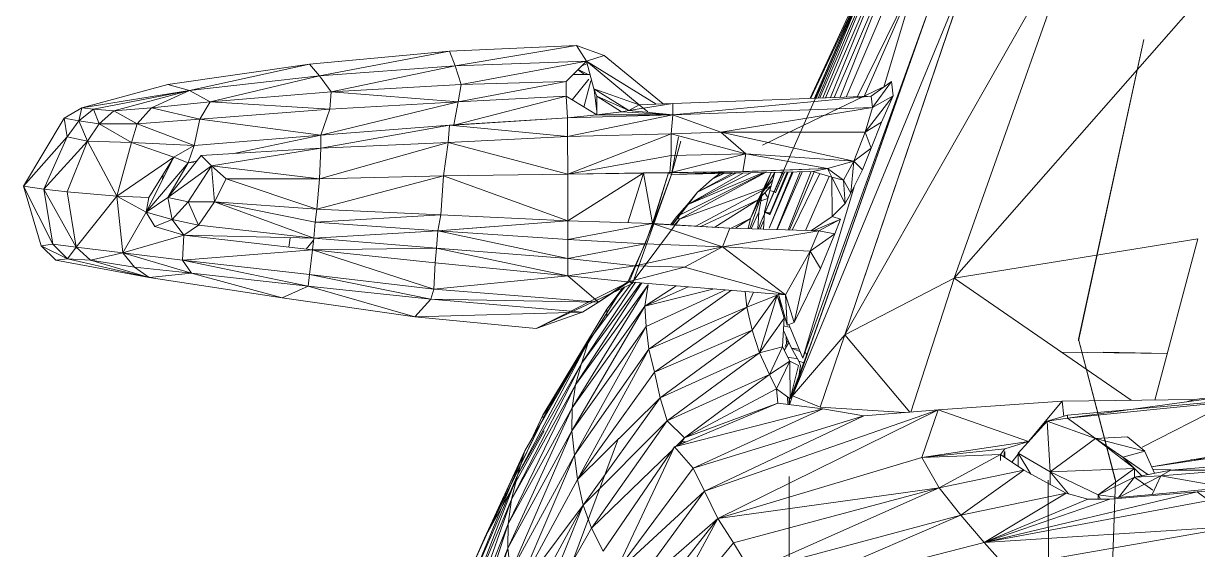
# Model space of a CAD drawing. Header units: inches. Extents: x 9661 to 15313, y -337 to 660.
# Drawn here: x 12402.19 to 12417.74, y 11.13 to 18.1 of the extents above; entities that cross this region are included whole.
import ezdxf

# ---------------------------------------------------------------- set-up
doc = ezdxf.new("R2010")
doc.units = ezdxf.units.IN
doc.header["$MEASUREMENT"] = 0
for name, color, linetype, lineweight in [('0-1', 7, 'Continuous', 5), ('0-2', 45, 'Continuous', 9), ('A-GENM', 5, 'Continuous', 9)]:
    doc.layers.add(name, color=color, linetype=linetype, lineweight=lineweight)

# ---------------------------------------------------------------- blocks, each defined once
blk = doc.blocks.new('Land_Rover_Evoque_-_SUV_Car_Vehicle_Automobile_13067 - Land Rover EVOQUE_dwg-1230547-BUILDING SECTION - EAST_WEST - LOOKING SOUTH2')
at = {"layer": 'A-GENM'}
for p, q in [((12414.041, 20.196), (12411.958, 15.475)), ((12413.941, 20.046), (12412.667, 17.11)), ((12413.941, 20.046), (12412.686, 17.111)), ((12413.88, 19.897), (12412.688, 17.111)), ((12413.88, 19.897), (12412.715, 17.112)), ((12419.017, 19.85), (12414.517, 14.727)), ((12413.857, 19.728), (12412.738, 17.113)), ((12413.857, 19.728), (12412.776, 17.114)), ((12413.854, 19.52), (12412.811, 17.115)), ((12413.854, 19.52), (12412.878, 17.118)), ((12416.195, 19.465), (12413.069, 13.976)), ((12414.517, 14.727), (12416.195, 19.465)), ((12413.871, 19.313), (12412.927, 17.119)), ((12413.871, 19.313), (12413.008, 17.122)), ((12412.609, 17.108), (12413.495, 19.018)), ((12413.925, 19.087), (12413.088, 17.125)), ((12414.728, 18.868), (12412.376, 13.168)), ((12413.069, 13.976), (12414.728, 18.868)), ((12414.728, 18.868), (12413.069, 13.976)), ((12414.038, 18.765), (12413.237, 17.131)), ((12414.038, 18.765), (12413.324, 17.134)), ((12414.038, 18.765), (12413.587, 17.257)), ((12412.616, 17.108), (12413.233, 18.415)), ((12412.376, 13.168), (12414.189, 18.309)), ((12412.511, 13.666), (12414.189, 18.309)), ((12414.189, 18.309), (12412.515, 13.563)), ((12417.03, 17.888), (12416.162, 13.919)), ((12417.03, 17.888), (12416.164, 13.897)), ((12407.831, 17.731), (12405.975, 17.558)), ((12407.831, 17.731), (12406.109, 17.406)), ((12409.512, 17.808), (12407.831, 17.731)), ((12407.907, 17.54), (12407.831, 17.731)), ((12407.907, 17.54), (12409.512, 17.808)), ((12409.88, 17.673), (12409.512, 17.808)), ((12409.647, 17.598), (12409.512, 17.808)), ((12413.993, 17.753), (12413.965, 17.687)), ((12409.647, 17.598), (12407.907, 17.54)), ((12409.647, 17.598), (12407.984, 17.291)), ((12409.647, 17.598), (12409.377, 17.33)), ((12409.647, 17.598), (12409.88, 17.673)), ((12409.647, 17.598), (12409.744, 17.234)), ((12410.344, 17.022), (12409.647, 17.598)), ((12409.647, 17.598), (12410.57, 17.032)), ((12410.663, 17.036), (12409.88, 17.673)), ((12413.897, 17.499), (12413.937, 17.593)), ((12405.975, 17.558), (12404.099, 17.289)), ((12405.975, 17.558), (12404.389, 17.213)), ((12406.109, 17.406), (12405.975, 17.558)), ((12407.907, 17.54), (12406.109, 17.406)), ((12407.907, 17.54), (12406.264, 17.195)), ((12407.907, 17.54), (12407.984, 17.291)), ((12409.472, 17.424), (12409.694, 17.424)), ((12409.62, 17.424), (12409.534, 17.485)), ((12409.67, 17.424), (12409.537, 17.489)), ((12409.656, 17.567), (12409.581, 17.532)), ((12404.099, 17.289), (12402.959, 16.982)), ((12404.389, 17.213), (12404.099, 17.289)), ((12406.109, 17.406), (12404.389, 17.213)), ((12406.109, 17.406), (12404.66, 17.06)), ((12406.109, 17.406), (12406.264, 17.195)), ((12407.984, 17.291), (12406.264, 17.195)), ((12409.377, 17.33), (12407.946, 17.061)), ((12407.984, 17.291), (12407.946, 17.061)), ((12409.377, 17.33), (12407.984, 17.291)), ((12409.377, 17.33), (12409.376, 17.138)), ((12409.456, 17.089), (12409.676, 17.362)), ((12409.704, 17.34), (12409.612, 16.993)), ((12413.418, 17.138), (12413.688, 17.329)), ((12413.437, 16.985), (12413.688, 17.329)), ((12413.688, 17.329), (12413.707, 17.139)), ((12413.824, 17.273), (12413.771, 17.15)), ((12404.389, 17.213), (12402.959, 16.982)), ((12404.389, 17.213), (12403.114, 16.963)), ((12404.389, 17.213), (12403.385, 16.944)), ((12404.389, 17.213), (12403.886, 16.983)), ((12404.389, 17.213), (12404.66, 17.06)), ((12404.66, 17.06), (12406.264, 17.195)), ((12406.264, 17.195), (12406.245, 16.965)), ((12407.946, 17.061), (12406.264, 17.195)), ((12407.906, 16.759), (12409.376, 17.138)), ((12407.946, 17.061), (12409.376, 17.138)), ((12409.783, 16.889), (12409.376, 17.138)), ((12409.396, 16.85), (12409.376, 17.138)), ((12409.782, 17.138), (12409.744, 17.234)), ((12410.344, 17.022), (12409.744, 17.234)), ((12410.209, 16.945), (12409.744, 17.234)), ((12409.749, 17.22), (12409.783, 16.934)), ((12409.783, 16.889), (12409.782, 17.138)), ((12410.111, 16.927), (12409.782, 17.138)), ((12410.209, 16.945), (12409.782, 17.138)), ((12413.418, 17.138), (12410.788, 16.889)), ((12410.789, 17.041), (12413.418, 17.138)), ((12412.288, 16.639), (12413.563, 17.253)), ((12413.707, 17.139), (12413.34, 16.659)), ((12413.418, 17.138), (12413.437, 16.985)), ((12413.437, 16.985), (12413.707, 17.139)), ((12413.707, 17.139), (12413.553, 16.793)), ((12402.959, 16.982), (12402.728, 16.847)), ((12402.959, 16.982), (12402.92, 16.81)), ((12402.92, 16.81), (12403.114, 16.963)), ((12402.959, 16.982), (12403.114, 16.963)), ((12403.385, 16.944), (12403.114, 16.963)), ((12403.191, 16.772), (12403.114, 16.963)), ((12403.385, 16.944), (12403.886, 16.983)), ((12403.693, 16.772), (12403.886, 16.983)), ((12403.886, 16.983), (12404.66, 17.06)), ((12403.886, 16.983), (12404.525, 16.83)), ((12404.66, 17.06), (12404.525, 16.83)), ((12406.245, 16.965), (12404.525, 16.83)), ((12404.66, 17.06), (12406.245, 16.965)), ((12406.129, 16.619), (12407.946, 17.061)), ((12406.129, 16.619), (12406.245, 16.965)), ((12407.946, 17.061), (12406.245, 16.965)), ((12407.889, 16.758), (12407.946, 17.061)), ((12410.789, 17.041), (12410.209, 16.945)), ((12410.344, 17.022), (12410.209, 16.945)), ((12410.344, 17.022), (12410.789, 17.041)), ((12410.46, 16.928), (12410.344, 17.022)), ((12410.789, 17.041), (12410.788, 16.889)), ((12410.788, 16.889), (12413.437, 16.985)), ((12413.437, 16.985), (12411.426, 16.659)), ((12413.437, 16.985), (12413.34, 16.659)), ((12402.728, 16.847), (12402.188, 15.945)), ((12402.766, 16.598), (12402.728, 16.847)), ((12402.92, 16.81), (12402.728, 16.847)), ((12402.766, 16.598), (12402.92, 16.81)), ((12403.191, 16.772), (12402.92, 16.81)), ((12403.037, 16.541), (12402.92, 16.81)), ((12403.385, 16.944), (12403.191, 16.772)), ((12403.385, 16.944), (12403.693, 16.772)), ((12403.693, 16.772), (12404.525, 16.83)), ((12404.447, 16.484), (12404.525, 16.83)), ((12406.129, 16.619), (12404.525, 16.83)), ((12409.396, 16.85), (12407.83, 16.754)), ((12409.396, 16.85), (12407.888, 16.754)), ((12409.783, 16.889), (12409.396, 16.85)), ((12410.788, 16.889), (12409.396, 16.85)), ((12410.788, 16.889), (12409.396, 16.601)), ((12409.396, 16.85), (12409.396, 16.601)), ((12409.783, 16.889), (12410.111, 16.927)), ((12409.783, 16.889), (12410.788, 16.889)), ((12410.111, 16.927), (12410.209, 16.945)), ((12410.788, 16.889), (12410.111, 16.927)), ((12410.788, 16.889), (12410.209, 16.945)), ((12410.788, 16.889), (12410.769, 16.639)), ((12410.788, 16.889), (12411.426, 16.659)), ((12403.191, 16.772), (12403.037, 16.541)), ((12403.191, 16.772), (12403.693, 16.772)), ((12403.191, 16.772), (12403.617, 16.523)), ((12403.693, 16.772), (12403.617, 16.523)), ((12404.447, 16.484), (12403.693, 16.772)), ((12407.83, 16.754), (12406.129, 16.619)), ((12407.83, 16.754), (12406.129, 16.447)), ((12407.83, 16.754), (12407.812, 16.524)), ((12407.83, 16.754), (12409.396, 16.601)), ((12410.769, 16.639), (12411.426, 16.659)), ((12410.769, 16.639), (12411.426, 16.659)), ((12411.755, 16.371), (12411.426, 16.659)), ((12413.186, 16.275), (12411.426, 16.659)), ((12413.34, 16.659), (12411.426, 16.659)), ((12411.755, 16.371), (12411.426, 16.659)), ((12413.186, 16.275), (12413.34, 16.659)), ((12413.34, 16.659), (12413.553, 16.793)), ((12413.34, 16.659), (12413.418, 16.447)), ((12413.553, 16.793), (12413.418, 16.447)), ((12402.763, 16.594), (12402.188, 15.945)), ((12402.459, 15.907), (12402.766, 16.598)), ((12403.037, 16.541), (12402.459, 15.907)), ((12403.037, 16.541), (12402.766, 16.598)), ((12403.037, 16.541), (12402.767, 15.869)), ((12403.617, 16.523), (12403.037, 16.541)), ((12403.424, 15.812), (12403.037, 16.541)), ((12403.617, 16.523), (12403.424, 15.812)), ((12404.447, 16.484), (12403.617, 16.523)), ((12404.178, 16.331), (12403.617, 16.523)), ((12406.129, 16.619), (12404.447, 16.484)), ((12406.129, 16.619), (12404.952, 16.375)), ((12406.11, 16.044), (12407.812, 16.524)), ((12406.129, 16.619), (12406.129, 16.447)), ((12406.129, 16.447), (12407.812, 16.524)), ((12406.129, 16.447), (12407.812, 16.524)), ((12407.754, 16.082), (12407.812, 16.524)), ((12407.812, 16.524), (12409.396, 16.601)), ((12409.396, 16.601), (12407.812, 16.524)), ((12409.397, 16.102), (12407.812, 16.524)), ((12409.396, 16.601), (12410.769, 16.639)), ((12409.396, 16.601), (12410.769, 16.639)), ((12409.397, 16.102), (12409.396, 16.601)), ((12409.397, 16.102), (12410.769, 16.639)), ((12410.77, 16.351), (12410.769, 16.639)), ((12411.755, 16.371), (12410.769, 16.639)), ((12410.867, 16.6), (12410.771, 16.1)), ((12410.771, 16.1), (12410.895, 16.542)), ((12411.976, 16.488), (12412.288, 16.639)), ((12404.178, 16.331), (12403.424, 15.812)), ((12404.178, 16.331), (12403.812, 15.601)), ((12404.178, 16.331), (12403.849, 15.793)), ((12404.544, 16.351), (12404.101, 15.794)), ((12404.447, 16.484), (12404.178, 16.331)), ((12404.178, 16.331), (12404.37, 16.255)), ((12404.447, 16.484), (12404.37, 16.255)), ((12406.129, 16.447), (12404.544, 16.351)), ((12404.68, 16.216), (12404.544, 16.351)), ((12406.129, 16.447), (12404.68, 16.216)), ((12406.11, 16.044), (12406.129, 16.447)), ((12410.77, 16.351), (12409.397, 16.102)), ((12410.75, 16.121), (12411.755, 16.371)), ((12410.75, 16.121), (12410.77, 16.351)), ((12410.77, 16.351), (12411.755, 16.371)), ((12411.755, 16.371), (12411.717, 16.14)), ((12411.755, 16.371), (12411.717, 16.14)), ((12413.186, 16.275), (12411.755, 16.371)), ((12411.755, 16.371), (12412.838, 16.179)), ((12413.186, 16.275), (12413.418, 16.447)), ((12413.418, 16.447), (12413.302, 16.16)), ((12403.812, 15.601), (12404.37, 16.255)), ((12404.101, 15.794), (12404.37, 16.255)), ((12404.68, 16.216), (12404.101, 15.794)), ((12404.487, 16.279), (12404.37, 16.255)), ((12404.37, 16.255), (12404.445, 16.263)), ((12404.68, 16.216), (12404.371, 15.736)), ((12406.11, 16.044), (12404.68, 16.216)), ((12404.873, 16.043), (12404.68, 16.216)), ((12404.68, 16.216), (12404.719, 15.736)), ((12410.771, 16.1), (12412.838, 16.179)), ((12412.838, 16.179), (12411.717, 16.14)), ((12412.646, 16.139), (12412.838, 16.179)), ((12413.186, 16.275), (12412.838, 16.179)), ((12412.898, 16.062), (12412.838, 16.179)), ((12412.838, 16.179), (12413.051, 16.025)), ((12413.186, 16.275), (12413.051, 16.025)), ((12413.186, 16.275), (12413.148, 15.852)), ((12413.186, 16.275), (12413.302, 16.16)), ((12404.028, 16.032), (12404.037, 16.101)), ((12404.873, 16.043), (12404.719, 15.736)), ((12406.11, 16.044), (12404.873, 16.043)), ((12406.073, 15.64), (12404.874, 16.043)), ((12407.754, 16.082), (12406.073, 15.64)), ((12406.073, 15.64), (12406.111, 16.043)), ((12407.754, 16.082), (12406.11, 16.044)), ((12407.754, 16.082), (12407.716, 15.564)), ((12409.397, 16.102), (12407.754, 16.082)), ((12409.398, 15.487), (12407.754, 16.082)), ((12410.75, 16.121), (12409.397, 16.102)), ((12409.397, 16.102), (12410.402, 16.121)), ((12410.395, 16.116), (12409.398, 15.487)), ((12409.398, 15.487), (12409.398, 16.101)), ((12410.194, 15.46), (12410.401, 16.116)), ((12410.771, 16.1), (12410.254, 14.657)), ((12410.402, 16.121), (12411.717, 16.14)), ((12410.52, 15.449), (12410.403, 16.116)), ((12410.521, 15.449), (12410.731, 16.12)), ((12410.527, 15.448), (12410.731, 16.12)), ((12410.529, 15.448), (12410.771, 16.1)), ((12410.771, 16.1), (12410.731, 16.12)), ((12410.75, 16.121), (12411.717, 16.14)), ((12410.771, 16.1), (12411.717, 16.14)), ((12412.646, 16.139), (12410.771, 16.1)), ((12410.842, 15.545), (12412.009, 16.126)), ((12410.878, 15.509), (12412.018, 16.126)), ((12410.979, 15.696), (12411.99, 16.125)), ((12410.979, 15.696), (12411.823, 16.122)), ((12410.979, 15.696), (12411.724, 16.12)), ((12411.117, 15.866), (12411.624, 16.118)), ((12411.117, 15.866), (12411.582, 16.117)), ((12411.312, 16.036), (12411.117, 15.866)), ((12411.312, 16.036), (12411.473, 16.115)), ((12411.312, 16.036), (12411.457, 16.114)), ((12411.413, 16.113), (12411.312, 16.036)), ((12412.092, 16.127), (12411.919, 15.763)), ((12412.242, 16.13), (12411.958, 15.475)), ((12411.973, 15.844), (12412.092, 16.127)), ((12411.989, 15.885), (12412.139, 16.128)), ((12411.989, 15.885), (12412.139, 16.128)), ((12411.989, 15.885), (12412.092, 16.127)), ((12411.989, 15.885), (12412.115, 16.028)), ((12412.37, 16.133), (12412.064, 15.391)), ((12412.385, 16.133), (12412.064, 15.391)), ((12412.305, 16.132), (12412.071, 15.571)), ((12412.318, 16.132), (12412.075, 15.564)), ((12412.076, 15.887), (12412.142, 16.128)), ((12412.268, 16.131), (12412.15, 15.855)), ((12412.268, 16.131), (12412.165, 15.891)), ((12412.478, 16.135), (12412.168, 15.371)), ((12412.503, 16.136), (12412.174, 15.371)), ((12412.258, 16.108), (12412.208, 16.13)), ((12412.621, 16.138), (12412.317, 15.366)), ((12412.664, 16.133), (12412.336, 15.365)), ((12412.737, 16.111), (12412.371, 15.364)), ((12412.859, 16.074), (12412.546, 15.359)), ((12412.898, 16.062), (12412.646, 16.139)), ((12412.899, 15.543), (12412.898, 16.062)), ((12412.898, 16.062), (12413.051, 16.025)), ((12412.898, 16.062), (12413.071, 15.717)), ((12413.051, 16.025), (12413.148, 15.852)), ((12413.051, 16.025), (12413.071, 15.717)), ((12413.302, 16.16), (12413.148, 15.852)), ((12402.188, 15.945), (12402.422, 15.157)), ((12402.459, 15.907), (12402.188, 15.945)), ((12402.188, 15.945), (12402.576, 15.177)), ((12402.767, 15.869), (12402.459, 15.907)), ((12402.459, 15.907), (12402.576, 15.177)), ((12402.459, 15.907), (12402.885, 15.139)), ((12403.424, 15.812), (12402.767, 15.869)), ((12402.767, 15.869), (12402.885, 15.139)), ((12410.782, 15.434), (12411.117, 15.866)), ((12411.117, 15.866), (12410.784, 15.434)), ((12410.878, 15.509), (12412.01, 15.919)), ((12411.117, 15.866), (12410.979, 15.696)), ((12412.093, 15.949), (12411.093, 15.417)), ((12412.093, 15.947), (12411.96, 15.806)), ((12412.004, 15.6), (12412.076, 15.887)), ((12412.15, 15.867), (12412.076, 15.887)), ((12413.191, 15.938), (12412.511, 13.666)), ((12403.424, 15.812), (12402.885, 15.139)), ((12403.849, 15.793), (12403.424, 15.812)), ((12403.812, 15.601), (12403.424, 15.812)), ((12403.424, 15.812), (12403.504, 15.063)), ((12403.812, 15.601), (12404.101, 15.794)), ((12403.849, 15.793), (12403.812, 15.601)), ((12404.159, 15.505), (12404.101, 15.794)), ((12404.159, 15.505), (12404.101, 15.794)), ((12404.371, 15.736), (12404.101, 15.794)), ((12404.371, 15.736), (12404.159, 15.505)), ((12404.719, 15.736), (12404.371, 15.736)), ((12404.507, 15.429), (12404.371, 15.736)), ((12404.719, 15.736), (12404.507, 15.429)), ((12406.073, 15.64), (12404.719, 15.736)), ((12404.719, 15.736), (12404.719, 15.736)), ((12406.053, 15.468), (12404.719, 15.736)), ((12406.034, 15.256), (12404.719, 15.736)), ((12410.565, 15.59), (12410.625, 15.772)), ((12411.159, 15.413), (12411.919, 15.763)), ((12411.347, 15.403), (12411.919, 15.763)), ((12411.973, 15.844), (12411.811, 15.383)), ((12411.973, 15.844), (12411.819, 15.517)), ((12411.819, 15.517), (12411.919, 15.763)), ((12411.819, 15.517), (12411.919, 15.763)), ((12411.973, 15.844), (12411.919, 15.763)), ((12411.931, 15.599), (12411.973, 15.844)), ((12411.957, 15.75), (12412.05, 15.783)), ((12412.051, 15.785), (12412.007, 15.856)), ((12412.899, 15.543), (12413.071, 15.717)), ((12413.148, 15.852), (12413.071, 15.717)), ((12403.812, 15.601), (12403.504, 15.063)), ((12403.812, 15.601), (12403.927, 15.409)), ((12403.812, 15.601), (12404.159, 15.505)), ((12406.053, 15.468), (12406.073, 15.64)), ((12406.053, 15.468), (12407.716, 15.564)), ((12407.716, 15.564), (12406.073, 15.64)), ((12406.073, 15.64), (12407.716, 15.564)), ((12407.677, 15.353), (12407.716, 15.564)), ((12409.398, 15.487), (12407.716, 15.564)), ((12407.716, 15.564), (12409.398, 15.487)), ((12410.979, 15.696), (12410.842, 15.545)), ((12411.931, 15.599), (12411.828, 15.382)), ((12411.914, 15.379), (12411.931, 15.599)), ((12412.003, 15.58), (12411.958, 15.475)), ((12411.993, 15.377), (12412.004, 15.6)), ((12412.081, 15.59), (12412.004, 15.6)), ((12412.078, 15.579), (12412.004, 15.6)), ((12412.076, 15.569), (12412.004, 15.6)), ((12403.927, 15.409), (12404.159, 15.505)), ((12403.927, 15.409), (12404.314, 15.294)), ((12404.507, 15.429), (12404.159, 15.505)), ((12404.314, 15.294), (12404.159, 15.505)), ((12404.507, 15.429), (12404.159, 15.505)), ((12404.314, 15.294), (12404.507, 15.429)), ((12406.034, 15.256), (12404.507, 15.429)), ((12406.034, 15.256), (12404.507, 15.429)), ((12406.053, 15.468), (12406.034, 15.256)), ((12406.053, 15.468), (12407.677, 15.353)), ((12409.398, 15.487), (12407.677, 15.353)), ((12407.677, 15.353), (12408.356, 15.405)), ((12410.519, 15.449), (12409.398, 15.487)), ((12409.398, 15.238), (12409.398, 15.487)), ((12410.519, 15.449), (12409.398, 15.238)), ((12410.878, 15.509), (12409.679, 13.9)), ((12410.213, 14.679), (12410.521, 15.428)), ((12410.423, 15.18), (12410.519, 15.449)), ((12410.519, 15.449), (12411.544, 15.391)), ((12410.519, 15.449), (12411.448, 15.142)), ((12410.521, 15.428), (12410.52, 15.448)), ((12411.545, 15.391), (12410.52, 15.448)), ((12410.759, 15.435), (12410.842, 15.545)), ((12410.878, 15.509), (12410.816, 15.432)), ((12410.878, 15.509), (12410.821, 15.432)), ((12410.878, 15.509), (12410.825, 15.432)), ((12410.878, 15.509), (12410.842, 15.545)), ((12411.561, 15.391), (12411.819, 15.517)), ((12411.626, 15.393), (12411.819, 15.517)), ((12411.79, 15.383), (12411.819, 15.517)), ((12411.79, 15.383), (12411.819, 15.517)), ((12411.958, 15.475), (12411.926, 15.379)), ((12411.999, 15.501), (12411.946, 15.378)), ((12411.999, 15.501), (12411.946, 15.378)), ((12412.625, 15.356), (12412.899, 15.543)), ((12412.647, 15.355), (12412.972, 15.49)), ((12412.724, 15.353), (12413.013, 15.507)), ((12413.013, 15.507), (12412.899, 15.543)), ((12412.937, 15.315), (12413.013, 15.507)), ((12404.314, 15.294), (12403.504, 15.063)), ((12404.314, 15.294), (12404.296, 14.967)), ((12404.314, 15.294), (12406.016, 15.102)), ((12404.314, 15.294), (12406.034, 15.256)), ((12405.704, 15.137), (12405.722, 15.263)), ((12406.016, 15.102), (12406.034, 15.256)), ((12407.677, 15.353), (12406.034, 15.256)), ((12407.659, 15.122), (12406.034, 15.256)), ((12407.659, 15.122), (12406.034, 15.256)), ((12407.677, 15.353), (12407.659, 15.122)), ((12409.398, 15.238), (12407.677, 15.353)), ((12407.677, 15.353), (12409.399, 14.988)), ((12411.448, 15.142), (12411.544, 15.391)), ((12411.448, 15.142), (12411.544, 15.391)), ((12411.448, 15.142), (12412.724, 15.353)), ((12412.724, 15.353), (12411.544, 15.391)), ((12412.59, 15.332), (12412.724, 15.353)), ((12412.608, 15.084), (12412.724, 15.353)), ((12412.608, 15.084), (12412.937, 15.315)), ((12412.724, 15.353), (12412.937, 15.315)), ((12412.744, 14.854), (12412.937, 15.315)), ((12417.743, 15.246), (12414.517, 14.727)), ((12417.743, 15.246), (12417.177, 13.113)), ((12402.576, 15.177), (12402.422, 15.157)), ((12402.422, 15.157), (12402.616, 14.965)), ((12402.422, 15.157), (12402.77, 14.985)), ((12402.576, 15.177), (12402.77, 14.985)), ((12402.576, 15.177), (12402.885, 15.139)), ((12402.77, 14.985), (12402.885, 15.139)), ((12402.885, 15.139), (12403.078, 14.966)), ((12402.885, 15.139), (12403.504, 15.063)), ((12406.016, 15.102), (12404.296, 14.967)), ((12405.932, 15.111), (12406.031, 15.231)), ((12406.016, 15.102), (12405.978, 14.775)), ((12406.016, 15.102), (12407.659, 15.122)), ((12406.016, 15.102), (12407.64, 14.929)), ((12406.016, 15.102), (12407.622, 14.583)), ((12407.64, 14.929), (12407.659, 15.122)), ((12409.399, 14.988), (12407.659, 15.122)), ((12409.4, 14.757), (12407.659, 15.122)), ((12409.399, 14.988), (12407.659, 15.122)), ((12410.423, 15.18), (12409.398, 15.238)), ((12409.398, 15.238), (12409.399, 14.988)), ((12410.423, 15.18), (12409.399, 14.988)), ((12410.423, 15.18), (12410.289, 14.892)), ((12411.448, 15.142), (12410.289, 14.892)), ((12410.423, 15.18), (12411.448, 15.142)), ((12411.448, 15.142), (12410.946, 14.873)), ((12411.448, 15.142), (12410.946, 14.873)), ((12411.448, 15.142), (12412.608, 15.084)), ((12411.448, 15.142), (12412.281, 14.508)), ((12402.77, 14.985), (12402.616, 14.965)), ((12402.616, 14.965), (12403.854, 14.734)), ((12402.77, 14.985), (12403.854, 14.734)), ((12402.77, 14.985), (12403.078, 14.966)), ((12403.078, 14.966), (12403.504, 15.063)), ((12403.854, 14.734), (12403.078, 14.966)), ((12403.078, 14.966), (12403.658, 14.871)), ((12403.504, 15.063), (12403.658, 14.871)), ((12403.504, 15.063), (12404.412, 14.794)), ((12403.504, 15.063), (12404.296, 14.967)), ((12404.412, 14.794), (12404.296, 14.967)), ((12405.959, 14.621), (12404.296, 14.967)), ((12405.978, 14.775), (12404.296, 14.967)), ((12409.399, 14.988), (12410.289, 14.892)), ((12409.4, 14.757), (12409.399, 14.988)), ((12409.399, 14.988), (12410.289, 14.892)), ((12412.608, 15.084), (12412.281, 14.508)), ((12412.608, 15.084), (12412.397, 14.142)), ((12412.608, 15.084), (12412.744, 14.854)), ((12403.854, 14.734), (12403.658, 14.871)), ((12403.658, 14.871), (12404.412, 14.794)), ((12403.854, 14.734), (12404.412, 14.794)), ((12404.412, 14.794), (12405.613, 14.465)), ((12404.412, 14.794), (12405.959, 14.621)), ((12405.959, 14.621), (12405.978, 14.775)), ((12407.584, 14.449), (12405.978, 14.775)), ((12405.978, 14.775), (12407.622, 14.583)), ((12407.64, 14.929), (12407.622, 14.583)), ((12407.64, 14.929), (12407.64, 14.93)), ((12407.64, 14.929), (12409.4, 14.757)), ((12409.4, 14.757), (12410.289, 14.892)), ((12410.193, 14.68), (12410.289, 14.892)), ((12410.193, 14.68), (12410.946, 14.873)), ((12410.289, 14.892), (12410.946, 14.873)), ((12410.289, 14.892), (12410.946, 14.873)), ((12412.281, 14.508), (12410.946, 14.873)), ((12412.397, 14.142), (12412.744, 14.854)), ((12403.854, 14.734), (12405.613, 14.465)), ((12405.613, 14.465), (12405.959, 14.621)), ((12405.959, 14.621), (12407.374, 14.216)), ((12405.959, 14.621), (12407.584, 14.449)), ((12409.4, 14.757), (12407.622, 14.583)), ((12410.213, 14.679), (12408.979, 14.062)), ((12408.979, 14.062), (12410.254, 14.657)), ((12409.4, 14.757), (12410.193, 14.68)), ((12409.4, 14.757), (12410.193, 14.68)), ((12409.807, 14.411), (12409.4, 14.757)), ((12409.457, 13.01), (12410.464, 14.638)), ((12409.499, 13.313), (12410.381, 14.664)), ((12410.464, 14.638), (12409.499, 13.313)), ((12409.579, 13.597), (12410.295, 14.672)), ((12410.364, 14.666), (12409.579, 13.597)), ((12409.679, 13.9), (12410.239, 14.65)), ((12409.807, 14.411), (12410.193, 14.68)), ((12410.213, 14.679), (12409.807, 14.411)), ((12410.212, 14.678), (12409.889, 14.468)), ((12410.213, 14.679), (12410.193, 14.68)), ((12412.281, 14.508), (12410.193, 14.68)), ((12412.281, 14.508), (12410.193, 14.68)), ((12410.213, 14.679), (12410.254, 14.657)), ((12410.421, 14.355), (12410.464, 14.638)), ((12410.421, 14.355), (12410.835, 14.627)), ((12414.517, 14.727), (12413.069, 13.976)), ((12414.517, 14.727), (12413.942, 12.954)), ((12414.517, 14.727), (12416.86, 13.11)), ((12405.613, 14.465), (12407.374, 14.216)), ((12407.584, 14.449), (12407.622, 14.583)), ((12409.807, 14.411), (12407.622, 14.583)), ((12410.053, 14.486), (12409.068, 12.914)), ((12410.053, 14.486), (12409.186, 13.103)), ((12410.153, 14.61), (12409.916, 14.316)), ((12409.916, 14.316), (12410.129, 14.599)), ((12410.147, 14.607), (12410.053, 14.486)), ((12410.139, 14.603), (12410.053, 14.486)), ((12410.421, 14.355), (12410.994, 14.614)), ((12410.421, 14.355), (12411.338, 14.585)), ((12410.438, 14.089), (12411.49, 14.573)), ((12410.473, 13.787), (12411.567, 14.567)), ((12411.769, 14.343), (12411.747, 14.552)), ((12411.747, 14.552), (12411.769, 14.343)), ((12411.859, 14.542), (12411.769, 14.343)), ((12412.171, 14.501), (12411.769, 14.343)), ((12412.171, 14.501), (12411.843, 14.04)), ((12412.171, 14.501), (12411.936, 13.737)), ((12412.171, 14.501), (12412.236, 14.341)), ((12412.264, 14.198), (12412.171, 14.501)), ((12412.185, 14.525), (12412.281, 14.508)), ((12412.188, 14.515), (12412.303, 14.103)), ((12412.303, 14.103), (12412.281, 14.508)), ((12412.281, 14.508), (12412.397, 14.142)), ((12407.374, 14.216), (12407.584, 14.449)), ((12409.595, 14.276), (12407.584, 14.449)), ((12409.807, 14.411), (12407.584, 14.449)), ((12409.916, 14.316), (12409.068, 12.914)), ((12409.454, 12.707), (12410.421, 14.355)), ((12410.421, 14.355), (12409.457, 13.01)), ((12409.595, 14.276), (12409.807, 14.411)), ((12409.915, 14.217), (12409.916, 14.316)), ((12410.438, 14.089), (12410.421, 14.355)), ((12410.473, 13.787), (12411.769, 14.343)), ((12410.548, 13.483), (12411.769, 14.343)), ((12411.843, 14.04), (12411.769, 14.343)), ((12411.769, 14.343), (12411.843, 14.04)), ((12409.595, 14.276), (12407.374, 14.216)), ((12408.979, 14.062), (12407.374, 14.216)), ((12408.979, 14.062), (12409.595, 14.276)), ((12412.264, 14.198), (12411.936, 13.737)), ((12412.264, 14.198), (12412.243, 13.82)), ((12410.438, 14.089), (12409.454, 12.707)), ((12409.489, 12.385), (12410.438, 14.089)), ((12410.473, 13.787), (12410.438, 14.089)), ((12410.548, 13.483), (12411.843, 14.04)), ((12410.622, 13.142), (12411.843, 14.04)), ((12411.843, 14.04), (12411.936, 13.737)), ((12411.843, 14.04), (12411.936, 13.737)), ((12412.255, 14.034), (12412.361, 13.801)), ((12412.331, 14.077), (12412.258, 14.097)), ((12412.303, 14.103), (12412.397, 14.142)), ((12412.332, 14.106), (12412.511, 13.666)), ((12408.731, 12.118), (12409.679, 13.9)), ((12409.679, 13.9), (12408.831, 12.44)), ((12409.579, 13.597), (12409.679, 13.9)), ((12412.326, 13.877), (12412.266, 13.771)), ((12412.315, 13.903), (12412.279, 13.82)), ((12412.295, 13.858), (12412.293, 13.951)), ((12412.376, 13.168), (12413.069, 13.976)), ((12413.069, 13.976), (12412.742, 13.017)), ((12413.069, 13.976), (12412.742, 13.017)), ((12413.069, 13.976), (12413.929, 12.953)), ((12416.649, 12.056), (12416.162, 13.919)), ((12416.164, 13.897), (12416.162, 13.919)), ((12416.652, 12.053), (12416.162, 13.919)), ((12410.473, 13.787), (12409.489, 12.385)), ((12409.525, 12.063), (12410.473, 13.787)), ((12410.548, 13.483), (12410.473, 13.787)), ((12410.622, 13.142), (12411.936, 13.737)), ((12410.717, 12.838), (12411.936, 13.737)), ((12412.243, 13.817), (12411.936, 13.737)), ((12411.936, 13.737), (12412.069, 13.452)), ((12411.936, 13.737), (12412.069, 13.452)), ((12412.243, 13.817), (12412.069, 13.452)), ((12412.243, 13.817), (12412.338, 13.628)), ((12412.345, 13.13), (12412.606, 13.82)), ((12412.361, 13.801), (12412.461, 13.629)), ((12412.461, 13.788), (12412.361, 13.801)), ((12412.474, 13.758), (12412.361, 13.801)), ((12412.515, 13.58), (12412.606, 13.82)), ((12412.564, 13.709), (12412.538, 13.756)), ((12415.928, 13.749), (12417.341, 13.728)), ((12417.341, 13.728), (12416.491, 13.748)), ((12409.579, 13.597), (12408.651, 11.796)), ((12409.579, 13.597), (12408.731, 12.118)), ((12409.499, 13.313), (12409.579, 13.597)), ((12412.338, 13.628), (12412.069, 13.452)), ((12412.338, 13.628), (12412.164, 13.263)), ((12412.444, 13.658), (12412.31, 13.683)), ((12412.453, 13.571), (12412.338, 13.628)), ((12412.345, 13.13), (12412.338, 13.628)), ((12412.345, 13.13), (12412.453, 13.571)), ((12412.345, 13.13), (12412.509, 13.563)), ((12412.515, 13.562), (12412.376, 13.168)), ((12412.449, 13.375), (12412.481, 13.571)), ((12412.461, 13.629), (12412.481, 13.571)), ((12412.526, 13.608), (12412.461, 13.629)), ((12409.525, 12.063), (12410.548, 13.483)), ((12410.622, 13.142), (12410.548, 13.483)), ((12410.717, 12.838), (12412.069, 13.452)), ((12410.946, 12.611), (12412.069, 13.452)), ((12412.069, 13.452), (12412.164, 13.263)), ((12412.069, 13.452), (12412.164, 13.263)), ((12420.005, 13.427), (12417.705, 13.119)), ((12409.499, 13.313), (12408.609, 11.474)), ((12409.499, 13.313), (12408.651, 11.796)), ((12409.457, 13.01), (12409.499, 13.313)), ((12410.946, 12.611), (12412.164, 13.263)), ((12412.182, 13.072), (12412.164, 13.263)), ((12412.345, 13.13), (12412.164, 13.263)), ((12408.375, 11.435), (12409.186, 13.103)), ((12409.186, 13.103), (12408.473, 11.643)), ((12409.279, 13.211), (12409.068, 12.914)), ((12409.068, 12.914), (12409.186, 13.103)), ((12410.622, 13.142), (12409.525, 12.063)), ((12409.6, 11.721), (12410.622, 13.142)), ((12410.717, 12.838), (12410.622, 13.142)), ((12412.182, 13.072), (12410.811, 12.496)), ((12412.182, 13.072), (12410.946, 12.611)), ((12412.779, 12.999), (12412.182, 13.072)), ((12412.312, 13.056), (12412.31, 13.156)), ((12412.333, 13.138), (12412.333, 13.053)), ((12412.335, 13.137), (12412.335, 13.053)), ((12412.376, 13.168), (12412.341, 13.061)), ((12412.345, 13.13), (12412.391, 13.217)), ((12412.742, 13.017), (12412.376, 13.168)), ((12412.376, 13.168), (12412.742, 13.017)), ((12415.946, 13.099), (12414.304, 12.983)), ((12415.946, 13.099), (12415.5, 12.565)), ((12417.705, 13.119), (12415.946, 13.099)), ((12415.946, 13.099), (12415.971, 12.897)), ((12416.02, 12.873), (12419.423, 13.219)), ((12416.02, 12.911), (12419.423, 13.219)), ((12416.02, 12.873), (12418.398, 13.2)), ((12417.008, 12.489), (12418.398, 13.2)), ((12417.705, 13.119), (12417.607, 13.092)), ((12409.457, 13.01), (12408.606, 11.151)), ((12409.457, 13.01), (12408.609, 11.474)), ((12409.068, 12.914), (12408.908, 12.573)), ((12409.073, 12.856), (12409.068, 12.914)), ((12409.454, 12.707), (12409.457, 13.01)), ((12412.779, 12.999), (12410.811, 12.496)), ((12412.779, 12.999), (12411.058, 12.213)), ((12414.304, 12.983), (12411.211, 11.908)), ((12414.304, 12.983), (12411.384, 11.546)), ((12412.742, 13.017), (12413.86, 12.947)), ((12413.86, 12.947), (12412.742, 13.017)), ((12413.32, 12.905), (12412.779, 12.999)), ((12414.304, 12.983), (12413.32, 12.905)), ((12414.304, 12.983), (12414.089, 12.353)), ((12414.304, 12.983), (12415.5, 12.565)), ((12415.75, 12.834), (12416.02, 12.911)), ((12416.02, 12.873), (12416.02, 12.911)), ((12409.6, 11.721), (12410.717, 12.838)), ((12409.713, 11.418), (12410.717, 12.838)), ((12410.946, 12.611), (12410.717, 12.838)), ((12413.32, 12.905), (12411.058, 12.213)), ((12413.32, 12.905), (12411.211, 11.908)), ((12415.75, 12.834), (12415.364, 12.412)), ((12416.02, 12.873), (12415.75, 12.834)), ((12416.387, 12.606), (12415.75, 12.834)), ((12415.75, 12.834), (12415.787, 12.164)), ((12416.387, 12.606), (12416.02, 12.873)), ((12408.295, 11.283), (12409.085, 12.704)), ((12409.454, 12.707), (12408.606, 11.151)), ((12409.454, 12.707), (12408.641, 10.829)), ((12410.071, 12.61), (12409.149, 10.131)), ((12409.489, 12.385), (12409.454, 12.707)), ((12410.946, 12.611), (12410.834, 12.503)), ((12410.875, 12.513), (12410.946, 12.611)), ((12416.387, 12.606), (12415.787, 12.164)), ((12416.387, 12.606), (12416.812, 12.626)), ((12416.387, 12.606), (12417.043, 12.435)), ((12416.387, 12.606), (12416.752, 12.359)), ((12416.387, 12.606), (12416.907, 12.206)), ((12416.812, 12.626), (12417.043, 12.435)), ((12410.811, 12.496), (12409.865, 11.114)), ((12410.811, 12.496), (12410.018, 10.81)), ((12410.811, 12.496), (12411.058, 12.213)), ((12410.957, 12.558), (12410.909, 12.56)), ((12415.5, 12.565), (12414.089, 12.353)), ((12414.089, 12.353), (12415.19, 12.469)), ((12415.19, 12.469), (12415.131, 12.393)), ((12415.5, 12.565), (12415.19, 12.469)), ((12417.131, 12.231), (12418.533, 12.472)), ((12417.132, 12.228), (12418.649, 12.453)), ((12408.831, 12.44), (12408.058, 10.562)), ((12408.831, 12.44), (12408.138, 10.923)), ((12408.295, 11.283), (12408.831, 12.44)), ((12409.489, 12.385), (12408.641, 10.829)), ((12409.489, 12.385), (12408.677, 10.488)), ((12408.731, 12.118), (12408.831, 12.44)), ((12409.525, 12.063), (12409.489, 12.385)), ((12410.762, 12.433), (12409.713, 11.418)), ((12414.089, 12.353), (12411.384, 11.546)), ((12414.089, 12.353), (12415.131, 12.393)), ((12414.089, 12.353), (12414.319, 11.953)), ((12414.319, 11.953), (12415.131, 12.393)), ((12415.44, 12.183), (12415.131, 12.393)), ((12415.131, 12.393), (12415.132, 12.313)), ((12415.184, 12.433), (12415.173, 12.365)), ((12415.19, 12.433), (12415.19, 12.353)), ((12415.365, 12.397), (12415.28, 12.292)), ((12415.364, 12.412), (12415.365, 12.235)), ((12415.787, 12.164), (12415.364, 12.412)), ((12415.364, 12.412), (12415.531, 12.134)), ((12417.043, 12.435), (12416.752, 12.359)), ((12416.752, 12.359), (12416.907, 12.206)), ((12417.083, 12.126), (12416.752, 12.359)), ((12417.043, 12.433), (12417.169, 12.143)), ((12417.651, 12.32), (12417.876, 12.338)), ((12411.058, 12.213), (12410.018, 10.81)), ((12411.058, 12.213), (12411.211, 11.908)), ((12415.44, 12.183), (12414.319, 11.953)), ((12414.607, 11.591), (12415.44, 12.183)), ((12415.999, 11.879), (12415.44, 12.183)), ((12416.907, 12.206), (12415.787, 12.164)), ((12416.424, 11.86), (12415.787, 12.164)), ((12415.787, 12.164), (12415.788, 11.994)), ((12415.787, 12.164), (12416.033, 11.87)), ((12416.907, 12.206), (12416.424, 11.86)), ((12416.907, 12.206), (12417.003, 12.11)), ((12416.907, 12.206), (12416.907, 12.091)), ((12416.907, 12.091), (12417.389, 12.187)), ((12417.389, 12.189), (12417.146, 12.197)), ((12417.254, 12.11), (12417.389, 12.187)), ((12417.254, 12.11), (12418.24, 12.187)), ((12417.389, 12.187), (12418.337, 12.264)), ((12417.389, 12.187), (12418.24, 12.187)), ((12408.731, 12.118), (12407.996, 10.221)), ((12408.731, 12.118), (12408.058, 10.562)), ((12408.651, 11.796), (12408.731, 12.118)), ((12409.525, 12.063), (12408.677, 10.488)), ((12409.6, 11.721), (12409.525, 12.063)), ((12412.327, 9.585), (12412.332, 12.101)), ((12412.328, 10.065), (12412.332, 12.101)), ((12415.812, -14.041), (12415.764, 12.052)), ((12415.812, -12.39), (12415.764, 12.052)), ((12415.812, -14.041), (12416.652, 12.053)), ((12416.907, 12.091), (12416.424, 11.86)), ((12417.254, 12.11), (12416.694, 11.822)), ((12416.907, 12.091), (12416.694, 11.822)), ((12416.907, 12.091), (12417.254, 12.11)), ((12416.907, 12.091), (12417.149, 11.922)), ((12417.254, 12.11), (12417.138, 11.861)), ((12417.254, 12.11), (12418.125, 11.957)), ((12419.458, 12.034), (12417.738, 11.899)), ((12411.211, 11.908), (12410.018, 10.81)), ((12411.211, 11.908), (12410.17, 10.487)), ((12411.211, 11.908), (12411.384, 11.546)), ((12411.384, 11.546), (12414.319, 11.953)), ((12414.319, 11.953), (12411.594, 11.223)), ((12414.319, 11.953), (12411.825, 10.842)), ((12414.607, 11.591), (12414.319, 11.953)), ((12415.999, 11.879), (12414.607, 11.591)), ((12417.738, 11.899), (12414.915, 11.229)), ((12414.915, 11.229), (12415.999, 11.879)), ((12416.289, 11.803), (12415.999, 11.879)), ((12416.694, 11.822), (12416.424, 11.86)), ((12416.424, 11.86), (12416.424, 11.803)), ((12416.424, 11.86), (12416.455, 11.803)), ((12417.738, 11.899), (12416.578, 11.803)), ((12417.138, 11.861), (12416.694, 11.822)), ((12418.125, 11.957), (12417.138, 11.861)), ((12417.892, 11.785), (12417.738, 11.899)), ((12408.651, 11.796), (12407.974, 9.88)), ((12408.651, 11.796), (12407.996, 10.221)), ((12408.609, 11.474), (12408.651, 11.796)), ((12409.6, 11.721), (12408.677, 10.488)), ((12409.6, 11.721), (12408.79, 10.223)), ((12408.904, 9.996), (12409.6, 11.721)), ((12409.6, 11.721), (12409.713, 11.418)), ((12414.915, 11.229), (12416.578, 11.803)), ((12414.915, 11.229), (12416.289, 11.803)), ((12417.892, 11.785), (12414.915, 11.229)), ((12416.578, 11.803), (12416.289, 11.803)), ((12408.375, 11.435), (12408.473, 11.643)), ((12411.384, 11.546), (12410.17, 10.487)), ((12411.384, 11.546), (12410.304, 10.164)), ((12411.384, 11.546), (12410.494, 9.897)), ((12411.384, 11.546), (12411.594, 11.223)), ((12414.607, 11.591), (12411.825, 10.842)), ((12414.607, 11.591), (12412.074, 10.499)), ((12414.915, 11.229), (12414.607, 11.591)), ((12408.609, 11.474), (12407.971, 9.539)), ((12408.609, 11.474), (12407.974, 9.88)), ((12408.295, 11.283), (12408.375, 11.435)), ((12408.606, 11.151), (12408.609, 11.474)), ((12408.904, 9.996), (12409.713, 11.418)), ((12409.865, 11.114), (12409.713, 11.418)), ((12418.258, 11.442), (12414.915, 11.229)), ((12418.258, 11.442), (12415.203, 10.904)), ((12408.295, 11.283), (12408.138, 10.923)), ((12411.594, 11.223), (12410.494, 9.897)), ((12411.825, 10.842), (12411.594, 11.223)), ((12414.915, 11.229), (12412.074, 10.499)), ((12414.915, 11.229), (12415.203, 10.904)), ((12408.606, 11.151), (12407.971, 9.539)), ((12408.606, 11.151), (12407.987, 9.177)), ((12408.641, 10.829), (12408.606, 11.151))]:
    blk.add_line(p, q, dxfattribs=at)
blk = doc.blocks.new('Land_Rover_Evoque_-_SUV_Car_Vehicle_Automobile_13067 - Land_Rover_Evoque_-_SUV_Car_Vehicle_Automobile_13067-1230553-BUILDING SECTION - EAST_WEST - LOOKING SOUTH2')
blk.add_blockref('Land_Rover_Evoque_-_SUV_Car_Vehicle_Automobile_13067 - Land Rover EVOQUE_dwg-1230547-BUILDING SECTION - EAST_WEST - LOOKING SOUTH2', (0, 0))
blk = doc.blocks.new('CTR  - Topography_rvt-1-BUILDING SECTION - EAST_WEST - LOOKING SOUTH2')
at = {"layer": '0-2'}
blk.add_blockref('Land_Rover_Evoque_-_SUV_Car_Vehicle_Automobile_13067 - Land_Rover_Evoque_-_SUV_Car_Vehicle_Automobile_13067-1230553-BUILDING SECTION - EAST_WEST - LOOKING SOUTH2', (0, 0), dxfattribs=at)

msp = doc.modelspace()

# ---------------------------------------------------------------- block references
at = {"layer": '0-1'}
msp.add_blockref('CTR  - Topography_rvt-1-BUILDING SECTION - EAST_WEST - LOOKING SOUTH2', (0, 0), dxfattribs=at)

doc.saveas('drawing.dxf')
